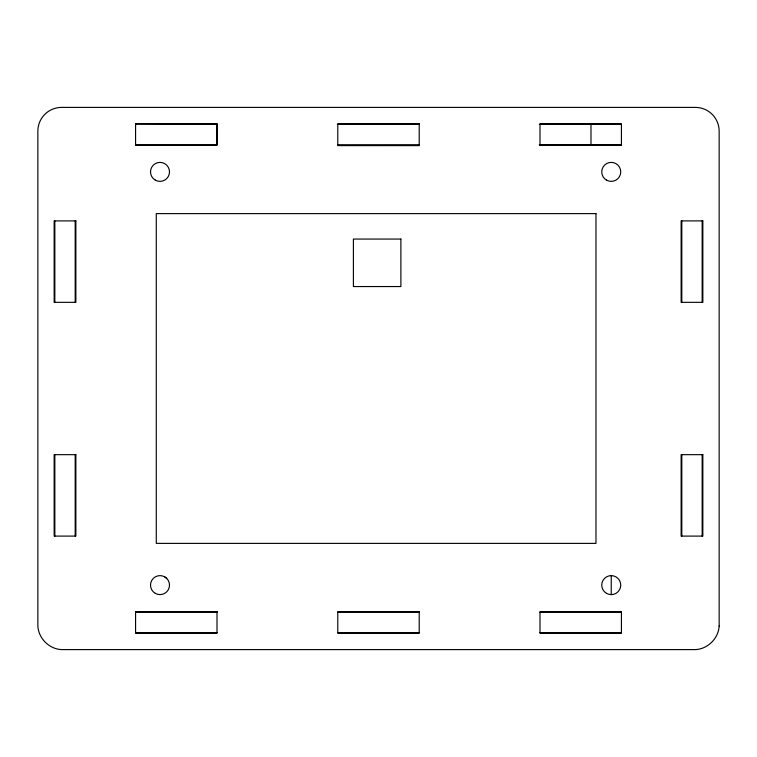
<?xml version="1.0" encoding="UTF-8"?>
<svg xmlns="http://www.w3.org/2000/svg" width="757" height="757" viewBox="0 0 757 757"><rect width="100%" height="100%" fill="white"/><g stroke="black" fill="none" stroke-linecap="round" stroke-linejoin="round"><path stroke-width="1.14" d="M135.579 124.034L217.004 124.385L217.004 144.738L135.579 144.738M590.98 144.738L590.98 124.385M539.996 145.42L621.421 145.42L621.421 123.703L539.996 123.703L539.996 145.42L621.421 144.738L539.296 144.738M337.338 124.385L419.217 124.385M539.296 124.385L621.421 124.385M337.783 144.738L419.217 144.719M135.579 612.262L217.004 612.262M337.783 612.262L419.217 612.262M539.996 612.262L621.421 612.262M135.579 632.615L217.004 632.615M337.783 632.615L419.217 632.615M539.996 632.615L621.421 632.615M164.752 576.891L166.72 578.405M702.165 220.902L702.165 302.336M702.165 454.664L702.165 536.098M681.811 220.902L681.811 302.336M681.811 454.664L681.811 536.098M611.24 575.623L611.24 594.624M75.189 220.902L75.189 302.336M75.189 454.664L75.189 536.098M54.835 220.902L54.835 302.336M54.835 454.664L54.835 536.098M719.15 626.067C718.497 638.34 707.89 648.948 695.617 649.601L61.383 649.601C49.11 648.948 38.493 638.34 37.85 626.067L37.85 131.15A23.751 23.751 0 0 1 61.601 107.399L695.399 107.399A23.751 23.751 0 0 1 719.15 131.15L719.15 626.067M217.004 123.703L135.579 123.703L135.579 145.42L217.004 145.42L217.004 123.703M419.217 123.703L337.783 123.703L337.783 145.618L419.217 145.618L419.217 123.703M595.977 213.616L156.273 213.616L156.273 543.384L595.977 543.384L595.977 213.616M75.87 220.902L54.154 220.902L54.154 302.336L75.87 302.336L75.87 220.902M702.846 220.902L681.13 220.902L681.13 302.336L702.846 302.336L702.846 220.902M400.888 239.061L353.396 239.061L353.396 286.553L400.888 286.553L400.888 239.061M75.87 454.664L54.154 454.664L54.154 536.098L75.87 536.098L75.87 454.664M702.846 454.664L681.13 454.664L681.13 536.098L702.846 536.098L702.846 454.664M217.004 611.58L135.579 611.58L135.579 633.297L217.004 633.297L217.004 611.58M419.217 611.58L337.783 611.58L337.783 633.297L419.217 633.297L419.217 611.58M621.421 611.58L539.996 611.58L539.996 633.297L621.421 633.297L621.421 611.58M606.489 593.346A9.5 9.5 0 0 0 620.74 585.123A9.5 9.5 0 0 0 606.489 576.891A9.5 9.5 0 0 0 606.489 593.346M606.489 180.109A9.5 9.5 0 0 0 620.74 171.877A9.5 9.5 0 0 0 606.489 163.654A9.5 9.5 0 0 0 606.489 180.109M155.261 180.109A9.5 9.5 0 0 0 169.502 171.877A9.5 9.5 0 0 0 155.261 163.654A9.5 9.5 0 0 0 155.261 180.109M155.261 593.346A9.5 9.5 0 0 0 169.502 585.123A9.5 9.5 0 0 0 155.261 576.891A9.5 9.5 0 0 0 155.261 593.346"/></g></svg>
